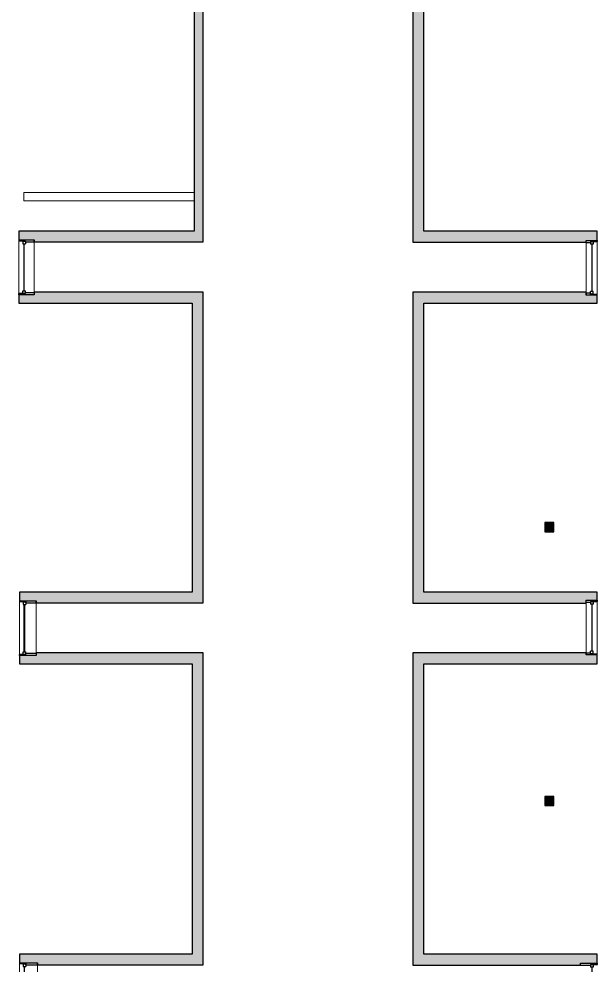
# Model space of a CAD drawing. Header units: inches. Extents: x -1176 to 1474, y -2632 to 978.
# Drawn here: x -1020 to -640, y -834 to -212 of the extents above; entities that cross this region are included whole.
import ezdxf

# ---------------------------------------------------------------- set-up
doc = ezdxf.new("R2010")
doc.units = ezdxf.units.IN
doc.header["$MEASUREMENT"] = 0
for name, color, linetype, lineweight in [('A-COLS', 52, 'Continuous', 18), ('A-GLAZ', 151, 'Continuous', 18), ('A-WALL', 113, 'Continuous', 18), ('A-WALL-PATT', 111, 'Continuous', 18), ('I-WALL', 2, 'Continuous', 18)]:
    doc.layers.add(name, color=color, linetype=linetype, lineweight=lineweight)

# ---------------------------------------------------------------- blocks, each defined once
blk = doc.blocks.new('Double Hung - 36_ x 60_ 2-7095674-3rd Floor Construction')
at = {"layer": 'A-GLAZ', "color": 8, "lineweight": 30}
for p, q in [((-18, 5), (-17.25, 5)), ((-17.25, 0.75), (-17.25, 5)), ((-17.25, 2.5), (-17.25, 0.75)), ((-17.25, 2.5), (-15.5, 2.5)), ((-17.25, 0.75), (-15.5, 0.75)), ((-17.25, 0.75), (-16.75, 0.75)), ((-16.75, -5), (-16.75, 0.75)), ((-15.5, 2.5), (-15.5, 0.75)), ((-15.5, 1.625), (15.5, 1.625)), ((15.5, 2.5), (15.5, 0.75)), ((17.25, 2.5), (15.5, 2.5)), ((17.25, 0.75), (15.5, 0.75)), ((16.75, 0.75), (17.25, 0.75)), ((16.75, 0.75), (16.75, -5)), ((17.25, 0.75), (17.25, 5)), ((18, 5), (17.25, 5)), ((17.25, 2.5), (17.25, 0.75)), ((-16.75, -5), (-18, -5)), ((16.75, -5), (18, -5))]:
    blk.add_line(p, q, dxfattribs=at)
blk = doc.blocks.new('Double Hung - 36_ x 60_ 2-7095673-3rd Floor Construction')
at = {"layer": 'A-GLAZ', "color": 8, "lineweight": 30}
for p, q in [((-18, 6), (-17.25, 6)), ((-17.25, 1.75), (-17.25, 6)), ((-17.25, 3.5), (-17.25, 1.75)), ((-17.25, 3.5), (-15.5, 3.5)), ((-17.25, 1.75), (-15.5, 1.75)), ((-17.25, 1.75), (-16.75, 1.75)), ((-16.75, -6), (-16.75, 1.75)), ((-15.5, 3.5), (-15.5, 1.75)), ((-15.5, 2.625), (15.5, 2.625)), ((15.5, 3.5), (15.5, 1.75)), ((17.25, 3.5), (15.5, 3.5)), ((17.25, 1.75), (15.5, 1.75)), ((16.75, 1.75), (17.25, 1.75)), ((16.75, 1.75), (16.75, -6)), ((17.25, 1.75), (17.25, 6)), ((18, 6), (17.25, 6)), ((17.25, 3.5), (17.25, 1.75)), ((-16.75, -6), (-18, -6)), ((16.75, -6), (18, -6))]:
    blk.add_line(p, q, dxfattribs=at)
blk = doc.blocks.new('Double Hung - 36_ x 60_ 2-7095672-3rd Floor Construction')
at = {"layer": 'A-GLAZ', "color": 8, "lineweight": 30}
for p, q in [((-18, 5.5), (-17.25, 5.5)), ((-17.25, 1.25), (-17.25, 5.5)), ((-17.25, 3), (-17.25, 1.25)), ((-17.25, 3), (-15.5, 3)), ((-17.25, 1.25), (-15.5, 1.25)), ((-17.25, 1.25), (-16.75, 1.25)), ((-16.75, -5.5), (-16.75, 1.25)), ((-15.5, 3), (-15.5, 1.25)), ((-15.5, 2.125), (15.5, 2.125)), ((15.5, 3), (15.5, 1.25)), ((17.25, 3), (15.5, 3)), ((17.25, 1.25), (15.5, 1.25)), ((16.75, 1.25), (17.25, 1.25)), ((16.75, 1.25), (16.75, -5.5)), ((17.25, 1.25), (17.25, 5.5)), ((18, 5.5), (17.25, 5.5)), ((17.25, 3), (17.25, 1.25)), ((-16.75, -5.5), (-18, -5.5)), ((16.75, -5.5), (18, -5.5))]:
    blk.add_line(p, q, dxfattribs=at)
blk = doc.blocks.new('Double Hung - 36_ x 60_ 2-7095675-3rd Floor Construction')
at = {"layer": 'A-GLAZ', "color": 8, "lineweight": 30}
for p, q in [((-18, 3.625), (-17.25, 3.625)), ((-17.25, -0.625), (-17.25, 3.625)), ((-17.25, 1.125), (-17.25, -0.625)), ((-17.25, 1.125), (-15.5, 1.125)), ((-15.5, 1.125), (-15.5, -0.625)), ((-15.5, 0.25), (15.5, 0.25)), ((15.5, 1.125), (15.5, -0.625)), ((17.25, 1.125), (15.5, 1.125)), ((17.25, -0.625), (17.25, 3.625)), ((18, 3.625), (17.25, 3.625)), ((17.25, 1.125), (17.25, -0.625)), ((-16.75, -3.625), (-18, -3.625)), ((-17.25, -0.625), (-15.5, -0.625)), ((-17.25, -0.625), (-16.75, -0.625)), ((-16.75, -3.625), (-16.75, -0.625)), ((17.25, -0.625), (15.5, -0.625)), ((16.75, -0.625), (17.25, -0.625)), ((16.75, -0.625), (16.75, -3.625)), ((16.75, -3.625), (18, -3.625))]:
    blk.add_line(p, q, dxfattribs=at)
blk = doc.blocks.new('Double Hung - 36_ x 60_ 2-V49-3rd Floor Construction')
at = {"layer": 'A-GLAZ', "lineweight": 30}
for p, q in [((-18, 5.5), (-17.25, 5.5)), ((-17.25, 1.25), (-17.25, 5.5)), ((-17.25, 3), (-17.25, 1.25)), ((-17.25, 3), (-15.5, 3)), ((-17.25, 1.25), (-15.5, 1.25)), ((-17.25, 1.25), (-16.75, 1.25)), ((-16.75, -5.5), (-16.75, 1.25)), ((-15.5, 3), (-15.5, 1.25)), ((15.5, 3), (15.5, 1.25)), ((17.25, 3), (15.5, 3)), ((17.25, 1.25), (15.5, 1.25)), ((16.75, 1.25), (17.25, 1.25)), ((16.75, 1.25), (16.75, -5.5)), ((17.25, 1.25), (17.25, 5.5)), ((18, 5.5), (17.25, 5.5)), ((17.25, 3), (17.25, 1.25)), ((-16.75, -5.5), (-18, -5.5)), ((16.75, -5.5), (18, -5.5))]:
    blk.add_line(p, q, dxfattribs=at)
at = {"layer": 'A-GLAZ', "lineweight": 40}
blk.add_line((-15.5, 2.125), (15.5, 2.125), dxfattribs=at)

msp = doc.modelspace()

# ---------------------------------------------------------------- hatches: boundary and pattern name
at = {"layer": 'A-COLS'}
for points in [[(-674.48, -549.19), (-668.48, -549.19), (-668.48, -543.19), (-674.48, -543.19)], [(-674.48, -729.19), (-668.48, -729.19), (-668.48, -723.19), (-674.48, -723.19)]]:
    msp.add_hatch(color=250, dxfattribs=at).paths.add_polyline_path(points, flags=0)
at = {"layer": 'A-WALL-PATT', "lineweight": 9}
for points in [[(-899.06, -358.54), (-899.06, -162.29), (-905.06, -162.29), (-905.06, -358.54)], [(-761.29, -351.54), (-754.04, -351.54), (-754.04, -185.86), (-761.29, -185.86), (-761.29, -226.65)], [(-1010.29, -357.29), (-1010.29, -351.54), (-1020.29, -351.54), (-1020.29, -357.29)], [(-905.06, -358.54), (-905.06, -351.54), (-1010.29, -351.54), (-1010.29, -358.54), (-910.81, -358.54)], [(-761.29, -358.79), (-647.31, -358.79), (-647.31, -357.6), (-640.06, -357.6), (-640.06, -351.54), (-761.29, -351.54), (-761.29, -358.79)], [(-910.81, -398.85), (-906.31, -398.85), (-906.31, -391.6), (-1010.29, -391.6), (-1010.29, -393.29), (-1020.29, -393.29), (-1020.29, -398.85)], [(-906.31, -588.97), (-899.06, -588.97), (-899.06, -391.6), (-906.31, -391.6), (-906.31, -410.89)], [(-754.04, -588.97), (-754.04, -391.6), (-761.29, -391.6), (-761.29, -588.97)], [(-754.04, -398.85), (-640.06, -398.85), (-640.06, -393.6), (-647.31, -393.6), (-647.31, -391.6), (-754.04, -391.6)], [(-899.06, -595.97), (-899.06, -588.97), (-1008.97, -588.97), (-1008.97, -595.97), (-910.81, -595.97)], [(-761.29, -596.22), (-647.31, -596.22), (-647.31, -594.22), (-640.06, -594.22), (-640.06, -588.97), (-761.29, -588.97), (-761.29, -595.13)], [(-906.31, -636.15), (-906.31, -628.9), (-1008.97, -628.9), (-1008.97, -636.15), (-910.81, -636.15)], [(-906.31, -826.91), (-899.06, -826.91), (-899.06, -628.9), (-906.31, -628.9), (-906.31, -779.36)], [(-761.29, -826.91), (-754.04, -826.91), (-754.04, -628.9), (-761.29, -628.9), (-761.29, -779.36)], [(-754.04, -636.15), (-640.06, -636.15), (-640.06, -630.22), (-647.31, -630.22), (-647.31, -628.9), (-754.04, -628.9)], [(-1007.97, -832.66), (-1007.97, -826.91), (-1019.97, -826.91), (-1019.97, -832.66)], [(-910.81, -833.91), (-899.06, -833.91), (-899.06, -826.91), (-1007.97, -826.91), (-1007.97, -833.91)], [(-761.29, -834.16), (-651.06, -834.16), (-651.06, -832.96), (-640.06, -832.96), (-640.06, -826.91), (-761.29, -826.91)]]:
    msp.add_hatch(color=7, dxfattribs=at).paths.add_polyline_path(points, flags=0)
h = msp.add_hatch(color=7, dxfattribs=at)
h.paths.add_polyline_path([(-1008.97, -636.05), (-1008.97, -630.59), (-1019.97, -630.59), (-1019.97, -636.05)], flags=0)
h.paths.add_polyline_path([(-1008.97, -594.59), (-1008.97, -588.97), (-1019.97, -588.97), (-1019.97, -594.59)], flags=0)

# ---------------------------------------------------------------- linework, layer by layer
at = {"layer": 'A-COLS', "color": 8, "lineweight": 30}
for p, q in [((-668.48, -543.19), (-674.48, -543.19)), ((-674.48, -543.19), (-674.48, -549.19)), ((-668.48, -549.19), (-668.48, -543.19)), ((-674.48, -549.19), (-668.48, -549.19)), ((-668.48, -723.19), (-674.48, -723.19)), ((-674.48, -723.19), (-674.48, -729.19)), ((-668.48, -729.19), (-668.48, -723.19)), ((-674.48, -729.19), (-668.48, -729.19))]:
    msp.add_line(p, q, dxfattribs=at)
at = {"layer": 'A-WALL', "color": 8, "lineweight": 30}
for p, q in [((-905.06, -162.29), (-905.06, -351.54)), ((-899.06, -358.54), (-899.06, -162.29)), ((-1020.29, -351.54), (-1020.29, -357.29)), ((-905.06, -351.54), (-1020.29, -351.54)), ((-1020.29, -357.29), (-1010.29, -357.29)), ((-1010.29, -357.29), (-1010.29, -358.54)), ((-1010.29, -358.54), (-899.06, -358.54)), ((-1019.97, -588.97), (-1019.97, -594.59)), ((-906.31, -588.97), (-1019.97, -588.97)), ((-899.06, -595.97), (-899.06, -588.97)), ((-1019.97, -594.59), (-1008.97, -594.59)), ((-1008.97, -594.59), (-1008.97, -595.97)), ((-1008.97, -595.97), (-899.06, -595.97)), ((-1008.97, -630.59), (-1019.97, -630.59)), ((-1019.97, -630.59), (-1019.97, -636.05)), ((-1019.97, -636.05), (-1008.97, -636.05)), ((-1019.97, -826.91), (-1019.97, -832.66)), ((-906.31, -826.91), (-1019.97, -826.91)), ((-899.06, -833.91), (-899.06, -826.91)), ((-1019.97, -832.66), (-1007.97, -832.66)), ((-1007.97, -832.66), (-1007.97, -833.91)), ((-1007.97, -833.91), (-899.06, -833.91))]:
    msp.add_line(p, q, dxfattribs=at)
at = {"layer": 'A-WALL', "lineweight": 9}
for p, q in [((-1020.29, -391.6), (-1020.29, -357.29)), ((-1010.29, -358.54), (-1010.29, -391.6)), ((-1019.97, -630.59), (-1019.97, -594.59)), ((-1008.97, -595.97), (-1008.97, -628.9)), ((-1019.97, -866.96), (-1019.97, -832.66)), ((-1007.97, -833.91), (-1007.97, -866.96))]:
    msp.add_line(p, q, dxfattribs=at)
at = {"layer": 'I-WALL', "color": 8, "lineweight": 30}
for p, q in [((-761.29, -185.86), (-761.29, -358.79)), ((-754.04, -351.54), (-754.04, -185.86)), ((-640.06, -351.54), (-754.04, -351.54)), ((-640.06, -357.6), (-640.06, -351.54)), ((-761.29, -358.79), (-647.31, -358.79)), ((-647.31, -358.79), (-647.31, -357.6)), ((-647.31, -357.6), (-640.06, -357.6)), ((-899.06, -391.6), (-1010.29, -391.6)), ((-1010.29, -391.6), (-1010.29, -393.29)), ((-899.06, -588.97), (-899.06, -391.6)), ((-761.29, -391.6), (-761.29, -596.22)), ((-647.31, -391.6), (-761.29, -391.6)), ((-647.31, -393.6), (-647.31, -391.6)), ((-1010.29, -393.29), (-1020.29, -393.29)), ((-1020.29, -393.29), (-1020.29, -398.85)), ((-640.06, -393.6), (-647.31, -393.6)), ((-640.06, -398.85), (-640.06, -393.6)), ((-1020.29, -398.85), (-906.31, -398.85)), ((-906.31, -398.85), (-906.31, -588.97)), ((-754.04, -588.97), (-754.04, -398.85)), ((-754.04, -398.85), (-640.06, -398.85)), ((-640.06, -588.97), (-754.04, -588.97)), ((-640.06, -594.22), (-640.06, -588.97)), ((-761.29, -596.22), (-647.31, -596.22)), ((-647.31, -596.22), (-647.31, -594.22)), ((-647.31, -594.22), (-640.06, -594.22)), ((-899.06, -628.9), (-1008.97, -628.9)), ((-1008.97, -628.9), (-1008.97, -630.59)), ((-899.06, -826.91), (-899.06, -628.9)), ((-761.29, -628.9), (-761.29, -834.16)), ((-647.31, -628.9), (-761.29, -628.9)), ((-647.31, -630.22), (-647.31, -628.9)), ((-640.06, -630.22), (-647.31, -630.22)), ((-640.06, -636.15), (-640.06, -630.22)), ((-1008.97, -636.05), (-1008.97, -636.15)), ((-1008.97, -636.15), (-906.31, -636.15)), ((-906.31, -636.15), (-906.31, -826.91)), ((-754.04, -826.91), (-754.04, -636.15)), ((-754.04, -636.15), (-640.06, -636.15)), ((-640.06, -826.91), (-754.04, -826.91)), ((-640.06, -832.96), (-640.06, -826.91)), ((-651.06, -834.16), (-651.06, -832.96)), ((-651.06, -832.96), (-640.06, -832.96)), ((-761.29, -834.16), (-651.06, -834.16))]:
    msp.add_line(p, q, dxfattribs=at)
at = {"layer": 'I-WALL', "lineweight": 9}
for p, q in [((-1017.06, -325.98), (-905.06, -325.98)), ((-1017.06, -325.98), (-1017.06, -331.61)), ((-905.06, -331.61), (-1017.06, -331.61)), ((-647.31, -391.6), (-647.31, -358.79)), ((-640.06, -357.6), (-640.06, -393.6)), ((-1020.29, -393.29), (-1020.29, -391.6)), ((-647.31, -628.9), (-647.31, -596.22)), ((-640.06, -594.22), (-640.06, -630.22)), ((-640.06, -832.96), (-640.06, -834.16))]:
    msp.add_line(p, q, dxfattribs=at)

# ---------------------------------------------------------------- block references
at = {"layer": 'A-GLAZ'}
for name, p, rotation in [('Double Hung - 36_ x 60_ 2-7095674-3rd Floor Construction', (-1015.29, -375.29), 90), ('Double Hung - 36_ x 60_ 2-7095675-3rd Floor Construction', (-643.69, -375.6), 270), ('Double Hung - 36_ x 60_ 2-V49-3rd Floor Construction', (-1014.47, -612.59), 90), ('Double Hung - 36_ x 60_ 2-7095675-3rd Floor Construction', (-643.69, -612.22), 270), ('Double Hung - 36_ x 60_ 2-7095673-3rd Floor Construction', (-1013.97, -850.66), 90), ('Double Hung - 36_ x 60_ 2-7095672-3rd Floor Construction', (-645.56, -850.96), 270)]:
    msp.add_blockref(name, p, dxfattribs=dict(at, rotation=rotation))

doc.saveas('drawing.dxf')
